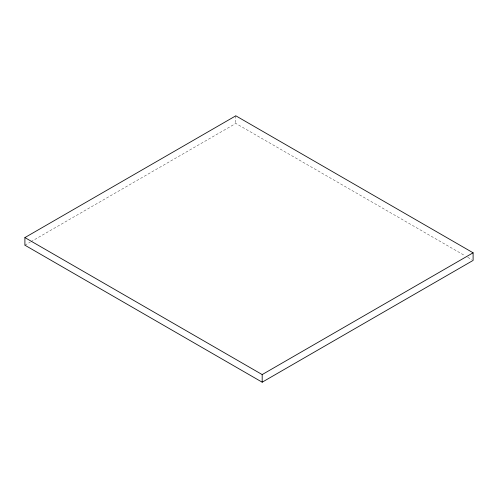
<?xml version="1.0" encoding="UTF-8"?>
<svg xmlns="http://www.w3.org/2000/svg" width="498" height="498" viewBox="0 0 498 498"><rect width="100%" height="100%" fill="white"/><g stroke="black" fill="none" stroke-linecap="round" stroke-linejoin="round"><path stroke-width="0.37" stroke-dasharray="2.49 1.87" d="M24.9 245.197L30.291 242.084M30.963 241.692L235.815 123.423L465.032 255.76M467.722 257.31L471.755 259.639M235.815 115.81L235.815 123.423"/><path stroke-width="0.75" d="M24.9 237.583L235.815 115.81L473.1 252.803L473.1 260.417L262.185 382.19L24.9 245.197L24.9 237.583L262.185 374.577L473.1 252.803M262.185 374.577L262.185 382.19"/></g></svg>
